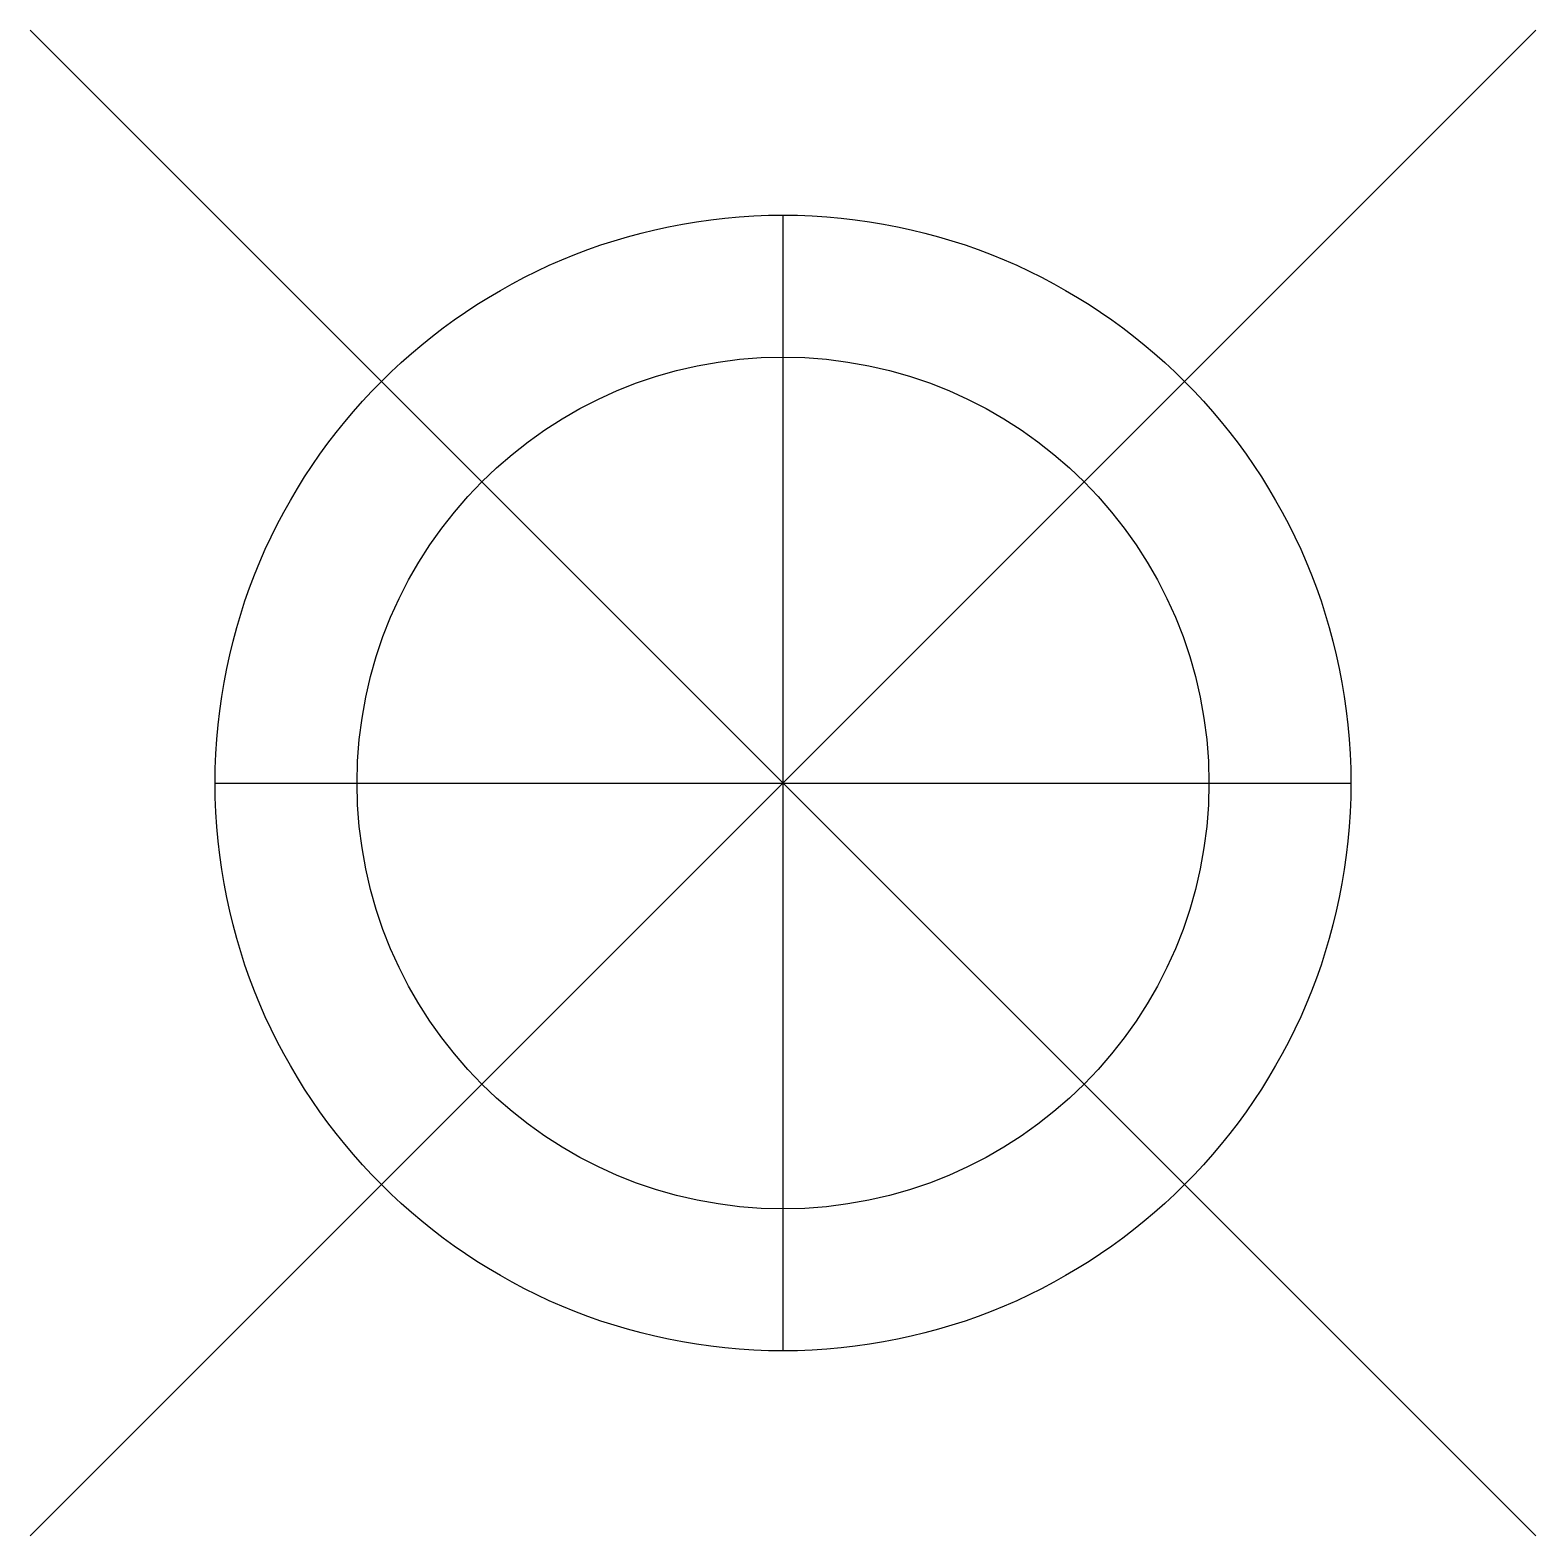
# Model space of a CAD drawing. Header units: metres. Extents: x -2.65 to 2.65, y -2.65 to 2.65.
import ezdxf

# ---------------------------------------------------------------- set-up
doc = ezdxf.new("R2010")
doc.units = ezdxf.units.M

msp = doc.modelspace()

# ---------------------------------------------------------------- linework, layer by layer
for p, q in [((-2.6517, -2.6517), (2.6517, 2.6517)), ((2.6517, -2.6517), (-2.6517, 2.6517)), ((0, -2), (0, 2)), ((-2, 0), (2, 0))]:
    msp.add_line(p, q)
for radius in [2, 1.5]:
    msp.add_circle((0, 0), radius)

doc.saveas('drawing.dxf')
